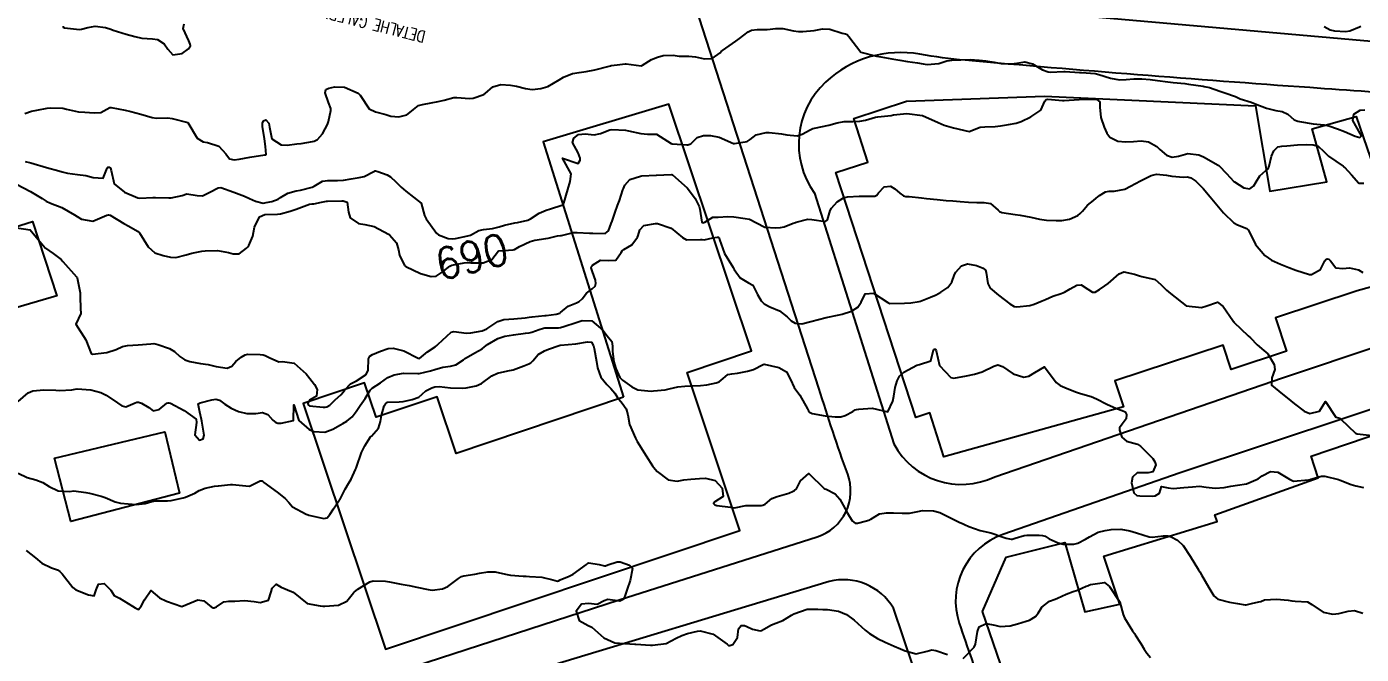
# Model space of a CAD drawing. Header units: metres. Extents: x 292545 to 299085, y 7450245 to 7463078.
# Drawn here: x 294320.8 to 294491.5, y 7462621.4 to 7462701.8 of the extents above; entities that cross this region are included whole.
import ezdxf
from ezdxf.enums import TextEntityAlignment as Align

# ---------------------------------------------------------------- set-up
doc = ezdxf.new("R2010")
doc.units = ezdxf.units.M
for name, color, linetype in [('Cotas', 45, 'Continuous'), ('Curvas de Nivel 1m', 11, 'Continuous'), ('Curvas de Nivel 5m', 15, 'Continuous'), ('Edificações', 30, 'Continuous'), ('TEXTO', 45, 'Continuous'), ('Vias Primárias', 230, 'Continuous')]:
    doc.layers.add(name, color=color, linetype=linetype)
doc.styles.add('ROMANS', font='romans', dxfattribs={"height": 0.2})
doc.styles.add('Style-STANDARD', font='STANDARD.shx')

msp = doc.modelspace()

# ---------------------------------------------------------------- linework, layer by layer
at = {"layer": 'Curvas de Nivel 1m', "flags": 128}
for points, elevation in [([(294320.52, 7462690.65), (294321.39, 7462690.97), (294322.05, 7462691.1), (294323.4, 7462691.33), (294323.76, 7462691.37), (294325.4, 7462691.34), (294325.88, 7462691.23), (294327.39, 7462690.86), (294328.23, 7462690.85), (294329.39, 7462690.76), (294330.26, 7462690.79), (294331.4, 7462691.41), (294331.6, 7462691.45), (294333.39, 7462691.09), (294334.08, 7462690.93), (294335.39, 7462690.57), (294336.82, 7462690.15), (294337.38, 7462690.08), (294338.84, 7462690.11), (294339.38, 7462690.04), (294341.37, 7462689.53), (294342.58, 7462687.52), (294343.35, 7462687.03), (294343.89, 7462686.96), (294345.34, 7462686.48), (294346.25, 7462685.48), (294346.72, 7462684.87), (294347.32, 7462684.72), (294347.94, 7462684.83), (294349.32, 7462685.08), (294351.26, 7462685.35), (294351.32, 7462685.35), (294351.38, 7462685.36), (294351.42, 7462685.41), (294351.34, 7462686.43), (294351.18, 7462687.41), (294350.94, 7462688.99), (294350.95, 7462689.42), (294351.05, 7462689.74), (294351.38, 7462689.83), (294351.75, 7462689.41), (294351.85, 7462688.93), (294352.13, 7462687.4), (294353.34, 7462686.64), (294354.11, 7462686.61), (294355.34, 7462686.76), (294355.89, 7462686.81), (294357.35, 7462687.07), (294357.56, 7462687.13), (294357.96, 7462687.33), (294358.63, 7462688.05), (294359.3, 7462689.32), (294359.32, 7462689.37), (294359.38, 7462689.65), (294359.68, 7462691.03), (294359.69, 7462691.32), (294359.4, 7462692.09), (294358.94, 7462693.32), (294359.03, 7462693.72), (294359.43, 7462693.89), (294360.18, 7462694.06), (294361.43, 7462694.03), (294363.18, 7462693.27), (294363.42, 7462693.01), (294364.61, 7462691.26), (294365.39, 7462690.89), (294366.7, 7462690.55), (294367.38, 7462690.33), (294368.38, 7462690.22), (294369.39, 7462690.5), (294369.81, 7462690.77), (294370.28, 7462691.19), (294370.92, 7462691.67), (294371.4, 7462691.83), (294372.53, 7462692.04), (294373.41, 7462692.19), (294374.2, 7462692.35), (294375.42, 7462692.7), (294375.81, 7462692.73), (294377.42, 7462692.59), (294377.9, 7462692.62), (294379.24, 7462693.08), (294379.42, 7462693.21), (294380.43, 7462694.07), (294381.44, 7462694.36), (294382.67, 7462694.27), (294383.43, 7462694.14), (294384.6, 7462693.85), (294385.43, 7462693.74), (294386.56, 7462693.87), (294387.43, 7462694.13), (294388.88, 7462694.97), (294389.45, 7462695.33), (294390.61, 7462695.79), (294391.45, 7462695.93), (294392.36, 7462696.02), (294393.46, 7462696.23), (294395.31, 7462696.74), (294395.46, 7462696.78), (294395.56, 7462696.79), (294396.32, 7462696.88), (294397.33, 7462697), (294397.46, 7462697), (294398.75, 7462696.85), (294399.41, 7462696.78), (294399.46, 7462696.79), (294399.5, 7462696.8), (294399.57, 7462696.84), (294400.73, 7462697.57), (294401.48, 7462697.86), (294402.2, 7462698.09), (294403.48, 7462698.14), (294404.25, 7462698.02), (294405.48, 7462697.98), (294406.33, 7462697.92), (294407.48, 7462697.68), (294408.49, 7462697.72), (294409.49, 7462698.44), (294409.63, 7462698.59), (294409.79, 7462698.73), (294411.51, 7462699.94), (294411.96, 7462700.25), (294412.52, 7462700.69), (294413.08, 7462701.12), (294413.52, 7462701.31), (294414.25, 7462701.4), (294415.52, 7462701.4), (294416.61, 7462701.55), (294417.52, 7462701.56), (294418.88, 7462701.26), (294419.52, 7462701.17), (294420.09, 7462701.17), (294421.52, 7462701.3), (294422.61, 7462701.48), (294423.52, 7462701.44), (294425.11, 7462700.95), (294425.52, 7462700.86), (294425.76, 7462700.78), (294425.97, 7462700.53), (294427.48, 7462698.51), (294429.48, 7462698.02), (294430.05, 7462697.92), (294431.47, 7462697.65), (294432.49, 7462697.47), (294433.47, 7462697.32), (294434.75, 7462697.15), (294435.47, 7462697.03), (294435.97, 7462696.92), (294437.47, 7462697.08), (294438.49, 7462697.4), (294439.47, 7462697.55), (294440.3, 7462697.54), (294441.48, 7462697.59), (294442.64, 7462697.49), (294443.47, 7462697.41), (294444.56, 7462697.22), (294445.47, 7462697.07), (294446.76, 7462697), (294447.47, 7462697.1), (294448.49, 7462697.28), (294449.47, 7462697.01), (294450.73, 7462696.24), (294451.46, 7462696), (294451.72, 7462695.97), (294453.46, 7462696.04), (294453.63, 7462696.04), (294455.46, 7462695.91), (294455.74, 7462695.89), (294457.46, 7462695.77), (294457.96, 7462695.65), (294459.45, 7462695.18), (294460.58, 7462694.98), (294461.45, 7462695.01), (294462.44, 7462695.1), (294463.45, 7462695.1), (294464.5, 7462695.02), (294465.45, 7462694.9), (294466.79, 7462694.7), (294467.44, 7462694.64), (294468.97, 7462694.49), (294469.44, 7462694.42), (294471.29, 7462694.14), (294471.43, 7462694.12), (294472.11, 7462693.98), (294473.43, 7462693.54), (294474.07, 7462693.32), (294475.42, 7462692.84), (294476.04, 7462692.56), (294477.42, 7462692.13), (294477.96, 7462691.91), (294479.41, 7462691.33), (294480.58, 7462691.06), (294481.4, 7462690.91), (294482.12, 7462690.59), (294482.95, 7462689.86), (294483.39, 7462689.67), (294483.61, 7462689.62), (294485.39, 7462689.35), (294486.79, 7462689.22), (294487.38, 7462689.1), (294488.47, 7462688.69), (294489.37, 7462688.37), (294490.76, 7462687.77), (294491.36, 7462687.61), (294491.5, 7462687.76), (294491.5, 7462687.9), (294491.37, 7462688.09), (294490.45, 7462689.77), (294490.57, 7462690.59), (294491.4, 7462691.07), (294492, 7462691.15)], 688), ([(294325.42, 7462701.83), (294325.45, 7462701.72), (294325.52, 7462701.65), (294325.61, 7462701.63), (294327.52, 7462701.43), (294327.77, 7462701.44), (294328.59, 7462701.68), (294329.52, 7462701.82), (294330.87, 7462701.66), (294331.52, 7462701.45), (294331.83, 7462701.34), (294333.51, 7462700.83), (294334.59, 7462700.53), (294335.5, 7462700.29), (294336.88, 7462700.21), (294337.5, 7462700.14), (294338.35, 7462699.57), (294338.84, 7462698.91), (294339.48, 7462698.16), (294340.65, 7462698.36), (294341.49, 7462698.93), (294341.71, 7462699.31), (294341.69, 7462699.53), (294341.5, 7462699.95), (294340.77, 7462701.54), (294340.9, 7462702.16)], 687), ([(294486.78, 7462701.81), (294487.53, 7462701.38), (294488.08, 7462701.24), (294489.52, 7462701.14), (294490.07, 7462701.23), (294491.29, 7462701.76), (294491.48, 7462701.82)], 687), ([(294320.57, 7462684.52), (294321.31, 7462684.36), (294323.3, 7462683.75), (294324.88, 7462683.31), (294325.3, 7462683.18), (294326, 7462683.01), (294327.29, 7462682.87), (294328.34, 7462682.73), (294329.29, 7462682.48), (294330.57, 7462682.38), (294331.08, 7462683.65), (294331.17, 7462683.79), (294331.31, 7462683.81), (294331.5, 7462683.65), (294331.56, 7462683.38), (294331.98, 7462681.64), (294333.27, 7462680.58), (294335, 7462679.86), (294335.26, 7462679.83), (294336.93, 7462679.91), (294337.26, 7462679.9), (294338.96, 7462679.86), (294339.26, 7462679.87), (294340.65, 7462680.16), (294341.27, 7462680.36), (294342.6, 7462680.18), (294343.26, 7462680.14), (294344.2, 7462680.57), (294345.28, 7462681.15), (294345.6, 7462681.17), (294347.27, 7462680.6), (294348.64, 7462680.07), (294349.26, 7462679.79), (294350.06, 7462679.43), (294351.03, 7462679.2), (294351.25, 7462679.23), (294351.4, 7462679.26), (294352.13, 7462679.4), (294352.95, 7462679.7), (294353.26, 7462679.91), (294354.19, 7462680.46), (294355.27, 7462680.75), (294355.79, 7462680.85), (294357.28, 7462681.23), (294357.36, 7462681.26), (294357.55, 7462681.34), (294358.63, 7462681.99), (294359.29, 7462682.08), (294360.52, 7462682.08), (294361.29, 7462682.13), (294362.3, 7462682.29), (294363.29, 7462682.45), (294363.95, 7462682.61), (294365.19, 7462683.25), (294365.25, 7462683.3), (294365.3, 7462683.33), (294365.39, 7462683.33), (294365.68, 7462683.24), (294366.88, 7462682.81), (294367.3, 7462682.57), (294367.99, 7462681.92), (294368.7, 7462681.21), (294369.28, 7462680.74), (294371.25, 7462679.18), (294371.67, 7462677.6), (294371.87, 7462677.17), (294373.21, 7462675.33), (294373.44, 7462675.15), (294374.71, 7462674.64), (294375.2, 7462674.61), (294375.64, 7462674.68), (294377.2, 7462675), (294377.56, 7462675.1), (294378.62, 7462675.68), (294379.21, 7462675.83), (294380.35, 7462675.94), (294381.22, 7462676.14), (294381.9, 7462676.38), (294383.23, 7462676.66), (294383.55, 7462676.71), (294384.89, 7462677.02), (294385.23, 7462677.16), (294386.35, 7462677.89), (294387.25, 7462678.28), (294387.77, 7462678.47), (294389.25, 7462678.91), (294389.36, 7462678.97), (294389.48, 7462679.19), (294389.99, 7462680.95), (294390.29, 7462681.95), (294390.44, 7462682.95), (294389.32, 7462684.96), (294391.32, 7462684.27), (294391.57, 7462684.69), (294391.59, 7462684.94), (294391.33, 7462685.63), (294390.61, 7462686.95), (294390.78, 7462687.52), (294391.36, 7462687.99), (294392.23, 7462688.06), (294393.36, 7462687.93), (294394.17, 7462688.1), (294395.37, 7462688.58), (294395.65, 7462688.61), (294397.37, 7462688.53), (294397.77, 7462688.46), (294399.36, 7462688.09), (294400.18, 7462688.02), (294401.36, 7462688.01), (294403.22, 7462686.8), (294403.34, 7462686.76), (294405.24, 7462686.67), (294405.34, 7462686.67), (294405.75, 7462686.77), (294406.54, 7462687.58), (294407.36, 7462687.85), (294408.24, 7462687.86), (294409.36, 7462687.62), (294411.2, 7462686.84), (294411.34, 7462686.82), (294412.94, 7462687.09), (294413.35, 7462687.34), (294414.12, 7462687.92), (294415.37, 7462688.24), (294415.77, 7462688.25), (294417.36, 7462688.07), (294418.04, 7462687.95), (294419.36, 7462687.82), (294419.97, 7462688), (294421.01, 7462688.59), (294421.26, 7462688.71), (294421.37, 7462688.74), (294421.57, 7462688.78), (294423.38, 7462689.16), (294424.47, 7462689.47), (294425.38, 7462689.63), (294426.5, 7462689.64), (294427.38, 7462689.66), (294428.09, 7462689.8), (294429.39, 7462690.18), (294429.65, 7462690.23), (294431.39, 7462690.42), (294431.66, 7462690.47), (294433.4, 7462690.68), (294435.39, 7462690.42), (294437.38, 7462689.51), (294438.17, 7462689.18), (294439.37, 7462688.83), (294441.36, 7462688.35), (294442.78, 7462688.92), (294443.37, 7462688.94), (294444.68, 7462689), (294445.37, 7462689.1), (294446.41, 7462689.26), (294447.38, 7462689.44), (294448.02, 7462689.64), (294449.24, 7462690.25), (294449.39, 7462690.32), (294450.54, 7462691.1), (294451.04, 7462692.23), (294451.2, 7462692.45), (294451.42, 7462692.49), (294453.3, 7462692.33), (294453.41, 7462692.32), (294453.53, 7462692.32), (294455.42, 7462692.44), (294457.09, 7462692.49), (294457.42, 7462692.48), (294457.69, 7462692.44), (294458.06, 7462692.15), (294458.09, 7462691.47), (294458.2, 7462690.15), (294458.62, 7462688.9), (294458.97, 7462688.14), (294459.36, 7462687.64), (294460.37, 7462687.14), (294461.35, 7462687.02), (294462.37, 7462687.09), (294463.35, 7462687.16), (294464.31, 7462687.03), (294465.35, 7462686.44), (294465.76, 7462686.06), (294466.62, 7462685.33), (294467.33, 7462685.06), (294468.15, 7462685.21), (294469.34, 7462685.54), (294470.72, 7462685.38), (294471.33, 7462685.13), (294473.23, 7462684.06), (294473.31, 7462684.01), (294473.36, 7462683.97), (294474.3, 7462682.96), (294475.24, 7462681.95), (294475.29, 7462681.91), (294476.51, 7462681.16), (294477.28, 7462681), (294477.79, 7462681.41), (294478.06, 7462681.91), (294478.53, 7462682.68), (294479.31, 7462683.35), (294479.61, 7462683.59), (294479.73, 7462683.9), (294480.02, 7462685.2), (294480.33, 7462685.89), (294480.86, 7462686.38), (294481.35, 7462686.48), (294482, 7462686.52), (294483.35, 7462686.66), (294484.51, 7462686.68), (294485.35, 7462686.65), (294485.99, 7462686.46), (294486.73, 7462685.81), (294487.33, 7462685.21), (294489.2, 7462683.9), (294489.31, 7462683.83), (294489.37, 7462683.78), (294490.27, 7462682.8), (294491.22, 7462681.76), (294491.29, 7462681.73), (294491.84, 7462681.75)], 689), ([(294319.22, 7462676.05), (294321.21, 7462675.77), (294322.86, 7462673.75), (294323.18, 7462673.43), (294324.15, 7462672.72), (294325.17, 7462671.97), (294325.41, 7462671.72), (294327.14, 7462669.76), (294327.18, 7462669.7), (294327.21, 7462669.63), (294327.61, 7462667.7), (294327.6, 7462667.2), (294327.64, 7462665.69), (294327.71, 7462665.07), (294327.07, 7462663.7), (294328.35, 7462661.69), (294329.03, 7462659.95), (294329.19, 7462659.84), (294331.03, 7462660.06), (294332.22, 7462660.45), (294333.03, 7462660.82), (294333.68, 7462660.98), (294335.04, 7462661.06), (294336.65, 7462661.19), (294337.04, 7462661.2), (294337.53, 7462661.08), (294339.03, 7462660.57), (294339.69, 7462660.21), (294340.37, 7462659.55), (294341.02, 7462659.11), (294341.65, 7462658.9), (294343.01, 7462658.66), (294343.99, 7462658.52), (294345, 7462658.28), (294346.41, 7462658.06), (294347.01, 7462658.31), (294347.54, 7462658.93), (294348.2, 7462659.45), (294348.71, 7462659.76), (294349.03, 7462659.84), (294350.66, 7462659.79), (294351.03, 7462659.75), (294351.3, 7462659.69), (294351.81, 7462659.41), (294353.01, 7462658.85), (294353.5, 7462658.9), (294355.01, 7462658.69), (294356.53, 7462657.35), (294356.99, 7462656.75), (294357.6, 7462655.97), (294357.92, 7462655.34), (294357.83, 7462654.47), (294356.95, 7462653.95), (294356.75, 7462653.55), (294356.79, 7462653.35), (294356.94, 7462653.22), (294358.69, 7462653.07), (294358.94, 7462653.06), (294359.16, 7462653.1), (294359.57, 7462653.31), (294360.25, 7462654.02), (294360.96, 7462654.63), (294361.27, 7462655), (294361.47, 7462655.3), (294362.2, 7462656.07), (294362.98, 7462656.45), (294364.21, 7462657.26), (294364.45, 7462657.8), (294364.5, 7462659.26), (294364.67, 7462659.61), (294365.02, 7462659.8), (294366.02, 7462660.25), (294367.03, 7462660.58), (294367.64, 7462660.61), (294369.03, 7462660.26), (294370.86, 7462659.34), (294371.01, 7462659.31), (294372.06, 7462660.14), (294373.04, 7462660.77), (294373.24, 7462660.96), (294373.41, 7462661.15), (294375.06, 7462662.68), (294375.42, 7462662.77), (294377.06, 7462662.56), (294377.58, 7462662.58), (294379.06, 7462662.84), (294379.63, 7462663.08), (294381.07, 7462664.03), (294381.84, 7462664.29), (294383.08, 7462664.39), (294384.55, 7462664.49), (294385.08, 7462664.58), (294385.44, 7462664.65), (294387.08, 7462664.81), (294387.25, 7462664.82), (294388.52, 7462664.98), (294388.98, 7462665.08), (294389.09, 7462665.19), (294390.04, 7462666.01), (294391.11, 7462666.44), (294391.44, 7462666.6), (294391.82, 7462666.93), (294392.39, 7462667.66), (294393.13, 7462668.21), (294393.49, 7462668.56), (294393.58, 7462668.92), (294393.54, 7462669.32), (294393.15, 7462670.39), (294392.99, 7462670.92), (294393.02, 7462671.06), (294393.16, 7462671.23), (294394.18, 7462671.89), (294395.17, 7462671.85), (294396.16, 7462671.88), (294396.81, 7462672.87), (294396.96, 7462673.09), (294397.19, 7462673.23), (294398.21, 7462673.84), (294398.92, 7462674.85), (294398.99, 7462675.06), (294399.22, 7462675.78), (294399.75, 7462676.31), (294401.23, 7462676.58), (294401.47, 7462676.57), (294403.22, 7462675.98), (294404.66, 7462674.79), (294405.2, 7462674.49), (294406.98, 7462674.53), (294407.2, 7462674.52), (294407.46, 7462674.48), (294408.54, 7462674.74), (294409.13, 7462674.81), (294409.2, 7462674.82), (294409.29, 7462674.81), (294409.35, 7462674.73), (294409.41, 7462674.52), (294410.06, 7462672.72), (294411.16, 7462670.93), (294411.29, 7462670.71), (294412.07, 7462669.62), (294413.14, 7462668.99), (294413.68, 7462668.67), (294414.29, 7462667.5), (294414.73, 7462666.66), (294415.11, 7462666.28), (294415.86, 7462665.9), (294417.09, 7462665.42), (294418.08, 7462664.63), (294418.59, 7462664.13), (294419.08, 7462663.84), (294419.95, 7462663.73), (294421.08, 7462664.02), (294423.08, 7462664.56), (294424.74, 7462664.89), (294425.09, 7462664.96), (294426.28, 7462665.35), (294427.1, 7462665.85), (294427.53, 7462666.51), (294428.06, 7462667.57), (294429.12, 7462667.68), (294430.94, 7462666.47), (294431.1, 7462666.37), (294431.22, 7462666.35), (294433.1, 7462666.37), (294433.9, 7462666.44), (294434.94, 7462666.59), (294435.11, 7462666.63), (294436.39, 7462667.13), (294437.12, 7462667.45), (294437.73, 7462667.78), (294438.61, 7462668.38), (294439.14, 7462669.07), (294439.48, 7462670.04), (294439.64, 7462670.37), (294440.38, 7462671.15), (294441.16, 7462671.43), (294442.29, 7462671.21), (294443.16, 7462670.86), (294443.43, 7462670.6), (294443.54, 7462670.32), (294443.73, 7462668.91), (294444.04, 7462668.32), (294445.12, 7462667.39), (294446.54, 7462666.29), (294447.1, 7462665.96), (294447.47, 7462665.91), (294449.1, 7462666.09), (294449.68, 7462666.25), (294450.68, 7462666.67), (294451.11, 7462666.85), (294452.06, 7462667.28), (294453.12, 7462667.63), (294453.56, 7462667.77), (294454.28, 7462668.2), (294455.14, 7462668.69), (294455.68, 7462668.73), (294456.56, 7462668.17), (294457.13, 7462667.81), (294457.48, 7462667.81), (294458.03, 7462668.15), (294458.7, 7462668.58), (294459.14, 7462668.89), (294460.54, 7462670.12), (294461.16, 7462670.38), (294462.53, 7462670.1), (294463.15, 7462669.86), (294463.46, 7462669.78), (294465.15, 7462669.43), (294465.87, 7462668.79), (294466.6, 7462668.05), (294467.13, 7462667.61), (294469.1, 7462666.02), (294471.1, 7462665.83), (294471.62, 7462665.99), (294473.11, 7462666.53), (294473.84, 7462665.96), (294475.08, 7462664.15), (294475.17, 7462664.03), (294475.24, 7462663.95), (294477.06, 7462662.22), (294477.35, 7462661.93), (294478.19, 7462661.06), (294479.04, 7462660.34), (294479.56, 7462659.89), (294480.39, 7462658.51), (294480.47, 7462657.89), (294480.06, 7462656.82), (294480.02, 7462655.89), (294480.98, 7462655.11), (294482.52, 7462653.86), (294482.96, 7462653.48), (294484.21, 7462652.57), (294484.94, 7462652.27), (294486.19, 7462652.57), (294486.96, 7462653.81), (294488.29, 7462651.79), (294488.79, 7462651.64), (294488.93, 7462651.55), (294490.8, 7462649.76), (294490.91, 7462649.7), (294491, 7462649.67), (294492.91, 7462649.44)], 691), ([(294319.66, 7462653.79), (294320.96, 7462654.92), (294321.55, 7462655.18), (294322.97, 7462655.28), (294324.49, 7462655.25), (294324.97, 7462655.21), (294326.53, 7462655.27), (294326.97, 7462655.38), (294327.24, 7462655.43), (294328.97, 7462655.29), (294330.24, 7462654.94), (294330.96, 7462654.61), (294332.38, 7462653.64), (294332.95, 7462653.22), (294333.45, 7462653.12), (294334.65, 7462653.61), (294334.88, 7462653.69), (294334.95, 7462653.7), (294335.06, 7462653.72), (294335.48, 7462653.6), (294336.38, 7462653.02), (294336.94, 7462652.59), (294337.74, 7462652.77), (294338.71, 7462653.56), (294338.89, 7462653.62), (294338.95, 7462653.62), (294339.16, 7462653.56), (294340.94, 7462652.64), (294342.45, 7462651.52), (294342.5, 7462651.1), (294342.27, 7462649.52), (294342.89, 7462648.85), (294343.37, 7462649.03), (294343.47, 7462649.5), (294343.17, 7462651.26), (294343.12, 7462651.51), (294342.94, 7462652.41), (294342.73, 7462653.51), (294342.95, 7462653.63), (294344.44, 7462654.02), (294344.96, 7462654.08), (294345.43, 7462653.95), (294346.14, 7462653.47), (294346.94, 7462652.93), (294347.89, 7462652.5), (294348.93, 7462652.24), (294350.09, 7462652.27), (294350.93, 7462652.4), (294351.64, 7462652.12), (294352.25, 7462651.4), (294352.64, 7462651.12), (294352.92, 7462651.03), (294353.31, 7462651), (294354.92, 7462651.37), (294354.94, 7462653.37), (294355.58, 7462651.36), (294356.91, 7462650.21), (294357.51, 7462649.95), (294358.91, 7462649.88), (294359.96, 7462650.26), (294360.92, 7462650.8), (294361.22, 7462650.99), (294361.72, 7462651.29), (294362.4, 7462651.82), (294362.94, 7462652.51), (294363.45, 7462653.27), (294364.06, 7462654.16), (294364.72, 7462655.25), (294364.98, 7462655.5), (294366.03, 7462656.19), (294366.99, 7462656.85), (294367.77, 7462657.22), (294369, 7462657.42), (294370.82, 7462657.36), (294370.99, 7462657.37), (294372.44, 7462657.73), (294373, 7462657.89), (294374.03, 7462658.17), (294375, 7462658.33), (294375.66, 7462658.47), (294376.64, 7462659.11), (294376.85, 7462659.28), (294377.02, 7462659.39), (294378.12, 7462660.01), (294379.03, 7462660.54), (294379.34, 7462660.78), (294379.71, 7462661.08), (294381.05, 7462661.84), (294381.96, 7462662.14), (294383.06, 7462662.33), (294384.58, 7462662.54), (294385.06, 7462662.59), (294385.42, 7462662.65), (294386.34, 7462663), (294386.88, 7462663.18), (294387.07, 7462663.21), (294388.8, 7462663.23), (294389.07, 7462663.27), (294389.5, 7462663.4), (294391.07, 7462663.89), (294391.86, 7462664.15), (294393.08, 7462664.14), (294394.5, 7462662.91), (294395.06, 7462662.19), (294395.62, 7462661.46), (294395.71, 7462660.89), (294395.71, 7462660.21), (294395.9, 7462658.89), (294396.13, 7462658.01), (294396.66, 7462656.87), (294396.81, 7462656.69), (294396.99, 7462656.54), (294398.18, 7462655.65), (294398.97, 7462655.27), (294400.67, 7462655.13), (294400.97, 7462655.15), (294402.48, 7462655.3), (294402.97, 7462655.4), (294404.1, 7462655.67), (294404.98, 7462655.75), (294405.94, 7462655.8), (294406.98, 7462655.83), (294407.79, 7462655.93), (294408.98, 7462656.19), (294409.39, 7462656.32), (294409.88, 7462656.72), (294410.48, 7462657.23), (294411, 7462657.35), (294411.73, 7462657.42), (294413, 7462657.66), (294413.78, 7462657.9), (294415.01, 7462658.54), (294415.11, 7462658.56), (294417.01, 7462658.16), (294417.97, 7462657.59), (294418.48, 7462656.62), (294418.98, 7462655.57), (294419.7, 7462654.6), (294420.67, 7462652.87), (294420.82, 7462652.59), (294420.94, 7462652.43), (294421.26, 7462652.27), (294422.94, 7462651.95), (294424.22, 7462651.83), (294424.94, 7462651.83), (294425.49, 7462651.98), (294426.49, 7462652.52), (294426.76, 7462652.71), (294426.95, 7462652.77), (294427.25, 7462652.82), (294428.95, 7462652.96), (294430.94, 7462652.47), (294431.58, 7462653.84), (294431.73, 7462654.46), (294431.87, 7462655.57), (294432.13, 7462656.46), (294432.44, 7462657.02), (294433, 7462657.56), (294434.66, 7462658.43), (294435.01, 7462658.52), (294436.45, 7462658.98), (294436.8, 7462660.4), (294436.93, 7462660.51), (294437.03, 7462660.49), (294437.11, 7462660.4), (294437.15, 7462660.28), (294437.57, 7462658.39), (294439, 7462656.87), (294439.4, 7462656.78), (294441, 7462657.09), (294442.05, 7462657.29), (294443.01, 7462657.58), (294444.51, 7462658.31), (294445.01, 7462658.49), (294445.62, 7462658.29), (294447, 7462657.32), (294448.36, 7462656.9), (294448.99, 7462657.03), (294449.76, 7462657.49), (294451.01, 7462658.23), (294452.5, 7462656.21), (294452.98, 7462655.84), (294453.6, 7462655.58), (294454.97, 7462655.01), (294455.59, 7462654.8), (294456.97, 7462654.44), (294457.65, 7462654.15), (294458.96, 7462653.46), (294460.2, 7462652.88), (294460.95, 7462652.64), (294461.3, 7462652.47), (294461.47, 7462652.11), (294461.46, 7462651.58), (294460.92, 7462650.89), (294460.6, 7462650.44), (294460.57, 7462650.12), (294460.9, 7462649.21), (294461.49, 7462648.71), (294462.9, 7462648.32), (294463.28, 7462648.09), (294464.87, 7462646.51), (294465.13, 7462646.07), (294465.23, 7462645.7), (294464.85, 7462644.81), (294464.27, 7462644.66), (294462.85, 7462644.65), (294462.25, 7462644.1), (294462.13, 7462643.4), (294462.41, 7462642.1), (294462.82, 7462641.76), (294463.2, 7462641.7), (294464.82, 7462641.68), (294465.17, 7462641.72), (294465.72, 7462642.06), (294465.96, 7462642.93), (294466.83, 7462642.76), (294467.45, 7462642.67), (294468.83, 7462642.78), (294469.95, 7462642.89), (294470.83, 7462642.94), (294471.68, 7462642.83), (294472.83, 7462642.7), (294474, 7462642.79), (294474.83, 7462642.97), (294475.69, 7462643.08), (294476.84, 7462643.26), (294478.33, 7462643.91), (294478.85, 7462644.27), (294479.9, 7462644.84), (294480.85, 7462644.75), (294482.33, 7462643.87), (294482.84, 7462643.59), (294484.76, 7462643.75), (294484.84, 7462643.76), (294484.9, 7462643.77), (294485.08, 7462643.83), (294486.42, 7462644.24), (294486.85, 7462644.24), (294488.59, 7462643.79), (294488.84, 7462643.71), (294490.25, 7462643.18), (294490.84, 7462643.01), (294491.8, 7462642.78)], 692), ([(294319.69, 7462644.63), (294320.84, 7462644.07), (294321.95, 7462643.76), (294322.83, 7462643.43), (294323.65, 7462642.91), (294324.81, 7462642.34), (294326.23, 7462642.29), (294326.81, 7462642.34), (294328.35, 7462642.15), (294328.81, 7462642.05), (294330.31, 7462641.66), (294330.8, 7462641.49), (294332.09, 7462640.93), (294332.79, 7462640.76), (294333.74, 7462640.68), (294334.79, 7462640.62), (294335.93, 7462640.73), (294336.8, 7462640.98), (294337.3, 7462641.08), (294338.8, 7462641.06), (294339.26, 7462641.1), (294340.8, 7462641.45), (294341.11, 7462641.54), (294342.27, 7462642.06), (294342.82, 7462642.38), (294343.6, 7462642.72), (294344.82, 7462642.94), (294345.3, 7462643.01), (294346.83, 7462643.17), (294347.12, 7462643.17), (294348.83, 7462642.98), (294349.29, 7462642.97), (294350.22, 7462643.43), (294350.63, 7462643.63), (294350.84, 7462643.64), (294350.97, 7462643.55), (294351.13, 7462643.42), (294352.81, 7462642.18), (294353.82, 7462641.38), (294354.29, 7462640.87), (294354.79, 7462640.32), (294356.53, 7462639.35), (294356.78, 7462639.28), (294356.87, 7462639.26), (294358.78, 7462638.81), (294359.21, 7462638.89), (294359.56, 7462639.31), (294360.04, 7462640.05), (294360.8, 7462641.19), (294360.85, 7462641.25), (294360.88, 7462641.3), (294361.52, 7462642.59), (294361.93, 7462643.29), (294362.27, 7462643.86), (294362.85, 7462645.09), (294362.93, 7462645.28), (294362.97, 7462645.4), (294363.61, 7462647.27), (294364.03, 7462648.12), (294364.77, 7462649.25), (294364.9, 7462649.37), (294365.8, 7462650.36), (294366.04, 7462651.24), (294366.16, 7462652.01), (294366.52, 7462653.23), (294366.67, 7462653.51), (294366.95, 7462653.7), (294368.41, 7462653.75), (294368.95, 7462653.79), (294370.11, 7462654.03), (294370.96, 7462654.36), (294371.39, 7462654.75), (294371.84, 7462655.17), (294372.59, 7462655.55), (294372.98, 7462655.67), (294373.54, 7462655.71), (294374.98, 7462655.55), (294376.58, 7462655.51), (294376.98, 7462655.53), (294378.29, 7462655.78), (294378.98, 7462656.11), (294380.3, 7462657.07), (294381, 7462657.44), (294382.33, 7462657.72), (294383, 7462657.86), (294384.36, 7462658.37), (294385.01, 7462658.62), (294385.27, 7462658.74), (294385.54, 7462659), (294386.21, 7462659.81), (294387.03, 7462660.3), (294387.53, 7462660.49), (294388.89, 7462660.97), (294389.02, 7462660.99), (294389.04, 7462661), (294389.08, 7462661.01), (294391.05, 7462661.18), (294392.52, 7462661.45), (294393.05, 7462661.38), (294393.31, 7462660.92), (294393.39, 7462660.56), (294393.66, 7462658.91), (294393.79, 7462658.12), (294394.24, 7462656.91), (294394.98, 7462655.97), (294395.53, 7462655.44), (294396.02, 7462654.88), (294396.37, 7462654.3), (294396.95, 7462653.58), (294397.46, 7462652.86), (294397.69, 7462652.1), (294397.9, 7462650.86), (294398.65, 7462649.1), (294398.78, 7462648.85), (294398.89, 7462648.66), (294400.05, 7462646.84), (294400.86, 7462645.57), (294401.16, 7462645.13), (294401.42, 7462644.82), (294402.84, 7462643.75), (294404.01, 7462643.61), (294404.84, 7462643.77), (294405.75, 7462643.86), (294406.84, 7462643.93), (294407.62, 7462643.97), (294408.84, 7462643.67), (294409.77, 7462642.72), (294409.9, 7462641.63), (294408.81, 7462640.97), (294408.65, 7462640.73), (294408.8, 7462640.55), (294409.05, 7462640.48), (294410.8, 7462640.25), (294411.32, 7462640.18), (294412.8, 7462640.47), (294413, 7462640.49), (294414.8, 7462640.47), (294414.95, 7462640.51), (294415.25, 7462640.66), (294416.1, 7462641.36), (294416.81, 7462641.62), (294418.27, 7462642.07), (294418.82, 7462642.33), (294419.01, 7462642.42), (294419.25, 7462642.61), (294419.79, 7462643.64), (294420.84, 7462644.59), (294422.82, 7462642.67), (294422.89, 7462642.63), (294423.08, 7462642.57), (294424.23, 7462641.96), (294424.81, 7462641.29), (294425.24, 7462640.54), (294425.81, 7462639.51), (294426.39, 7462638.52), (294426.77, 7462638.23), (294427.08, 7462638.21), (294428.24, 7462638.51), (294428.63, 7462638.64), (294428.78, 7462638.74), (294429.87, 7462639.4), (294430.79, 7462639.55), (294431.69, 7462639.56), (294432.79, 7462639.49), (294433.73, 7462639.5), (294434.79, 7462639.73), (294435.37, 7462639.84), (294436.79, 7462639.81), (294437.61, 7462639.57), (294438.78, 7462638.98), (294440.08, 7462638.36), (294440.57, 7462638.15), (294440.77, 7462638.05), (294441.32, 7462637.79), (294442.76, 7462637.3), (294444.11, 7462636.96), (294444.76, 7462636.77), (294445.08, 7462636.63), (294446.11, 7462636.29), (294446.75, 7462636.17), (294446.86, 7462636.17), (294447.23, 7462636.28), (294448.38, 7462636.64), (294448.76, 7462636.69), (294450.31, 7462636.7), (294450.76, 7462636.65), (294451.06, 7462636.54), (294451.58, 7462636.23), (294452.75, 7462635.68), (294453.4, 7462635.54), (294454.74, 7462635.54), (294455.26, 7462635.67), (294456.26, 7462636.17), (294456.76, 7462636.47), (294457.86, 7462637.05), (294458.76, 7462637.29), (294459.51, 7462637.39), (294460.77, 7462637.43), (294461.9, 7462637.24), (294462.76, 7462636.97), (294464.38, 7462636.45), (294464.76, 7462636.41), (294466.2, 7462636.61), (294466.76, 7462636.61), (294467.2, 7462636.48), (294468.02, 7462636.03), (294468.74, 7462635.34), (294469.62, 7462634.01), (294470.71, 7462632.25), (294470.86, 7462632), (294471.1, 7462631.59), (294472.03, 7462629.99), (294472.66, 7462628.91), (294473.17, 7462628.48), (294474.65, 7462628.1), (294475.67, 7462627.94), (294476.65, 7462627.77), (294476.8, 7462627.78), (294477.47, 7462627.92), (294478.43, 7462628.14), (294478.66, 7462628.21), (294479.15, 7462628.39), (294480.66, 7462628.51), (294482.19, 7462628.34), (294482.66, 7462628.27), (294483.05, 7462628.25), (294484.66, 7462628.15), (294485.22, 7462627.82), (294486.64, 7462626.81), (294487.89, 7462626.55), (294488.64, 7462626.64), (294489.83, 7462626.95), (294490.65, 7462627.02), (294491.71, 7462626.68)], 693), ([(294320.72, 7462634.72), (294321.88, 7462633.76), (294322.71, 7462633.11), (294323.95, 7462632.49), (294324.7, 7462632.23), (294325.02, 7462632.05), (294325.3, 7462631.72), (294326.67, 7462630), (294327.06, 7462629.7), (294328.66, 7462629.04), (294329.41, 7462628.92), (294329.66, 7462629.67), (294329.94, 7462630.4), (294330.68, 7462630.48), (294331.55, 7462629.65), (294331.98, 7462628.96), (294332.65, 7462628.61), (294334.32, 7462627.61), (294334.64, 7462627.37), (294335.07, 7462627.17), (294335.43, 7462627.6), (294335.85, 7462628.4), (294336.66, 7462629.59), (294337.75, 7462628.67), (294338.65, 7462628.23), (294340.64, 7462627.54), (294342.65, 7462628.4), (294343.43, 7462628.29), (294344.36, 7462627.49), (294344.64, 7462627.36), (294344.77, 7462627.36), (294345.04, 7462627.49), (294346, 7462628.13), (294346.65, 7462628.23), (294347.41, 7462628.22), (294348.65, 7462628.3), (294349.89, 7462628.19), (294350.65, 7462628.06), (294351.7, 7462628.36), (294352.07, 7462629.41), (294352.19, 7462629.88), (294352.67, 7462630.39), (294353.32, 7462630.04), (294354.66, 7462629.46), (294354.86, 7462629.37), (294356.65, 7462627.93), (294358.34, 7462627.64), (294358.65, 7462627.61), (294358.9, 7462627.58), (294360.65, 7462627.74), (294361.71, 7462628.23), (294362.58, 7462629.28), (294362.61, 7462629.33), (294362.66, 7462629.39), (294363.16, 7462629.77), (294364.68, 7462630.72), (294365.1, 7462630.83), (294366.68, 7462630.78), (294367.19, 7462630.71), (294368.68, 7462630.43), (294369.72, 7462630.24), (294370.67, 7462630.04), (294372.12, 7462629.71), (294372.67, 7462629.66), (294373.99, 7462629.83), (294374.67, 7462630.13), (294376.02, 7462631.12), (294376.41, 7462631.39), (294376.69, 7462631.48), (294378.09, 7462631.7), (294378.69, 7462631.8), (294379.79, 7462631.98), (294380.7, 7462631.98), (294382.03, 7462631.71), (294382.69, 7462631.58), (294384.28, 7462631.43), (294384.69, 7462631.42), (294385.09, 7462631.41), (294386.69, 7462631.29), (294388.08, 7462630.98), (294388.68, 7462630.81), (294388.82, 7462630.83), (294389.04, 7462630.97), (294390.19, 7462631.45), (294390.69, 7462631.68), (294392.38, 7462632.92), (294392.55, 7462633.08), (294392.71, 7462633.12), (294394, 7462632.91), (294394.7, 7462632.76), (294394.83, 7462632.77), (294395.12, 7462632.9), (294396.32, 7462633.28), (294396.71, 7462633.25), (294397.91, 7462632.86), (294398.27, 7462632.43), (294397.97, 7462630.86), (294397.58, 7462629.77), (294397.28, 7462628.87), (294397.08, 7462628.45), (294396.65, 7462628.23), (294395.12, 7462628.44), (294394.65, 7462628.26), (294393.75, 7462627.81), (294392.65, 7462627.92), (294391.74, 7462627.84), (294391.06, 7462626.94), (294391.44, 7462625.75), (294392.61, 7462625.12), (294393.07, 7462624.92), (294394.6, 7462623.53), (294396.02, 7462622.89), (294396.59, 7462622.85), (294396.63, 7462622.84), (294398.59, 7462622.73), (294398.72, 7462622.72), (294400.59, 7462622.59), (294400.83, 7462622.59), (294402.58, 7462622.81), (294403.88, 7462623.5), (294404.6, 7462623.84), (294405.3, 7462624.08), (294406.61, 7462624.41), (294406.93, 7462624.43), (294408.6, 7462624.01), (294410.4, 7462622.71), (294410.58, 7462622.57), (294410.72, 7462622.57), (294411.1, 7462622.7), (294411.72, 7462623.58), (294411.84, 7462624.7), (294412.19, 7462625.12), (294412.62, 7462625.1), (294412.9, 7462624.97), (294413.62, 7462624.67), (294414.61, 7462624.42), (294414.8, 7462624.47), (294415.07, 7462624.66), (294416.07, 7462625.2), (294416.62, 7462625.42), (294417.5, 7462625.75), (294418.63, 7462626.43), (294418.93, 7462626.62), (294420.64, 7462627.23), (294421.99, 7462627.23), (294422.64, 7462627.17), (294423.23, 7462627.16), (294424.64, 7462626.94), (294425.65, 7462626.53), (294426.63, 7462625.79), (294428.07, 7462624.51), (294428.61, 7462624.08), (294429.63, 7462623.45), (294430.59, 7462622.99), (294431.77, 7462622.46), (294432.58, 7462622.13), (294433.15, 7462621.87), (294434.57, 7462621.51), (294435.99, 7462621.82), (294436.58, 7462621.99), (294437.08, 7462621.9), (294438.57, 7462621.39)], 694), ([(294440.57, 7462620.9), (294442, 7462622.34), (294442.18, 7462622.74), (294442.43, 7462624.33), (294442.62, 7462624.96), (294443.55, 7462625.39), (294444.62, 7462625.17), (294445.32, 7462625), (294446.62, 7462625.08), (294447.54, 7462625.35), (294448.63, 7462625.68), (294449.06, 7462625.82), (294449.85, 7462626.25), (294450.2, 7462626.68), (294450.65, 7462627.48), (294451.62, 7462628.23), (294452.37, 7462628.5), (294452.66, 7462628.62), (294453.75, 7462629.12), (294454.67, 7462629.46), (294455.21, 7462629.65), (294456.33, 7462630.17), (294456.61, 7462630.25), (294456.68, 7462630.27), (294456.87, 7462630.35), (294458.69, 7462630.61), (294459.32, 7462630.13), (294460.65, 7462628.12), (294461.04, 7462626.52), (294461.21, 7462626.11), (294462.27, 7462624.44), (294462.49, 7462624.1), (294462.6, 7462623.93), (294463.3, 7462622.8), (294463.74, 7462622.08), (294464.08, 7462621.58), (294464.57, 7462621.01)], 694)]:
    msp.add_lwpolyline(points, dxfattribs=dict(at, elevation=elevation))
at = {"layer": 'Curvas de Nivel 5m', "elevation": 690, "flags": 128}
msp.add_lwpolyline([(294319.46, 7462681.61), (294321.27, 7462680.66), (294322.75, 7462679.76), (294323.26, 7462679.43), (294323.81, 7462679.19), (294325.25, 7462678.62), (294326.88, 7462677.7), (294327.23, 7462677.46), (294327.78, 7462677.14), (294329.22, 7462676.89), (294331.04, 7462677.65), (294331.23, 7462677.69), (294331.44, 7462677.65), (294333.22, 7462676.57), (294333.84, 7462676.24), (294334.96, 7462675.6), (294335.21, 7462675.37), (294336.3, 7462673.59), (294337.18, 7462672.81), (294338.25, 7462672.49), (294339.17, 7462672.26), (294339.84, 7462672.22), (294341.17, 7462672.56), (294341.9, 7462672.8), (294343.18, 7462673.05), (294343.6, 7462673.08), (294345.18, 7462673.12), (294346.57, 7462672.86), (294347.18, 7462672.7), (294347.94, 7462672.69), (294348.89, 7462673.44), (294349.05, 7462673.58), (294349.19, 7462673.75), (294349.69, 7462674.95), (294349.78, 7462675.43), (294349.91, 7462676.12), (294350.57, 7462677.42), (294351.24, 7462677.72), (294352.85, 7462677.79), (294353.24, 7462677.81), (294354.48, 7462678.14), (294355.24, 7462678.43), (294356.96, 7462679.06), (294357.25, 7462679.09), (294357.5, 7462679.09), (294358.49, 7462679.33), (294359.14, 7462679.44), (294359.25, 7462679.45), (294361.08, 7462679.48), (294361.26, 7462679.46), (294361.78, 7462679.29), (294361.96, 7462678.01), (294362.17, 7462677.29), (294363.22, 7462676.6), (294364.02, 7462676.46), (294365.22, 7462676.19), (294367.08, 7462675.23), (294367.2, 7462675.14), (294368.08, 7462674.1), (294368.35, 7462673.21), (294368.49, 7462672.52), (294369.13, 7462671.2), (294369.16, 7462671.16), (294369.29, 7462671.07), (294371.15, 7462670.17), (294372.53, 7462669.78), (294373.14, 7462669.84), (294373.95, 7462670.35), (294374.91, 7462671.13), (294375.16, 7462671.23), (294376.75, 7462671.53), (294377.17, 7462671.58), (294377.61, 7462671.55), (294379.17, 7462671.56), (294380.29, 7462671.95), (294381.14, 7462673.06), (294381.16, 7462673.08), (294381.18, 7462673.08), (294383.03, 7462673.2), (294383.19, 7462673.25), (294383.81, 7462673.65), (294385.2, 7462674.27), (294385.77, 7462674.43), (294387.2, 7462674.67), (294387.47, 7462674.71), (294388.67, 7462674.98), (294389.13, 7462675.05), (294389.2, 7462675.06), (294390.72, 7462675.44), (294391.21, 7462675.44), (294392.79, 7462675.35), (294393.21, 7462675.33), (294394.8, 7462675.31), (294395.21, 7462675.63), (294395.56, 7462676.56), (294395.67, 7462676.89), (294396.08, 7462678.04), (294396.38, 7462678.88), (294396.61, 7462679.52), (294397.06, 7462680.87), (294397.11, 7462681.04), (294397.28, 7462681.48), (294397.95, 7462682.21), (294399.3, 7462682.65), (294399.48, 7462682.67), (294401.3, 7462682.76), (294401.36, 7462682.76), (294402.3, 7462682.81), (294403.25, 7462682.86), (294403.3, 7462682.85), (294403.42, 7462682.8), (294405.28, 7462681.15), (294405.59, 7462680.78), (294406.28, 7462679.78), (294406.8, 7462678.76), (294406.9, 7462678.4), (294407.17, 7462676.75), (294407.23, 7462676.69), (294407.3, 7462676.68), (294407.55, 7462676.75), (294408.56, 7462677.41), (294409.23, 7462677.4), (294410.49, 7462677.46), (294411.23, 7462677.44), (294412.68, 7462677.24), (294413.23, 7462677.14), (294414.16, 7462676.67), (294415.22, 7462676.11), (294416.6, 7462676.03), (294417.22, 7462676.08), (294417.68, 7462676.17), (294418.85, 7462676.61), (294419.13, 7462676.71), (294419.22, 7462676.74), (294420.7, 7462677.12), (294421.23, 7462677.1), (294422.96, 7462676.83), (294423.23, 7462677.05), (294423.56, 7462678.24), (294423.73, 7462678.56), (294424.46, 7462679.35), (294425.27, 7462679.87), (294425.81, 7462679.99), (294427.27, 7462680.09), (294428.88, 7462680.1), (294429.27, 7462680.1), (294429.54, 7462680.22), (294429.76, 7462680.49), (294430.46, 7462681.29), (294431.28, 7462681.36), (294431.84, 7462681.02), (294432.49, 7462680.45), (294432.94, 7462680.11), (294433.27, 7462680.05), (294433.68, 7462680.03), (294435.27, 7462679.85), (294435.91, 7462679.77), (294437.27, 7462679.64), (294438.42, 7462679.54), (294439.26, 7462679.48), (294440.22, 7462679.41), (294441.26, 7462679.33), (294442.33, 7462679.27), (294443.26, 7462679.28), (294444.09, 7462679.15), (294445.07, 7462678.3), (294445.25, 7462678.13), (294445.55, 7462678), (294447.24, 7462677.74), (294447.87, 7462677.65), (294449.24, 7462677.37), (294450.35, 7462677.13), (294451.23, 7462677.01), (294452.48, 7462676.97), (294453.23, 7462676.98), (294454.19, 7462677.15), (294455.24, 7462677.59), (294455.57, 7462677.84), (294455.86, 7462678.17), (294456.5, 7462678.92), (294457.26, 7462679.54), (294457.62, 7462679.81), (294458.05, 7462680.15), (294458.81, 7462680.62), (294459.28, 7462680.73), (294459.89, 7462680.74), (294461.28, 7462680.97), (294462.01, 7462681.38), (294463.29, 7462682.04), (294463.33, 7462682.06), (294463.37, 7462682.09), (294464.64, 7462682.74), (294465.31, 7462682.88), (294466.59, 7462682.77), (294467.3, 7462682.63), (294468.8, 7462682.52), (294469.3, 7462682.54), (294469.72, 7462682.44), (294470.34, 7462682), (294470.84, 7462681.55), (294471.28, 7462681.07), (294472.21, 7462679.98), (294473.25, 7462678.72), (294473.91, 7462677.96), (294475.23, 7462676.66), (294475.67, 7462676.39), (294476.88, 7462675.93), (294477.07, 7462675.77), (294477.22, 7462675.48), (294478, 7462673.91), (294479.18, 7462672.47), (294480.04, 7462671.89), (294481.17, 7462671.39), (294482.26, 7462670.96), (294483.16, 7462670.62), (294484.92, 7462670.07), (294485.16, 7462670.05), (294486.31, 7462670.67), (294486.87, 7462671.81), (294487.01, 7462671.98), (294487.18, 7462672.04), (294487.37, 7462672), (294487.6, 7462671.8), (294488.28, 7462670.91), (294489.16, 7462670.84), (294490.03, 7462670.91), (294491.16, 7462670.64), (294491.73, 7462670.32)], dxfattribs=at)
at = {"layer": 'Edificações'}
for points in [[(294503.13, 7462671.28), (294491.02, 7462667.96), (294480.55, 7462664.51), (294481.96, 7462660.22), (294474.87, 7462657.9), (294473.85, 7462660.99), (294459.99, 7462656.43), (294461.09, 7462653.09), (294438.11, 7462646.72), (294436.32, 7462652.34), (294434.55, 7462651.76), (294424.3, 7462683.11), (294428.4, 7462684.45), (294426.58, 7462690.02), (294433.35, 7462692.23), (294450.98, 7462692.87), (294477.98, 7462691.63), (294479.82, 7462680.7), (294487.12, 7462681.93), (294485.24, 7462688.68), (294490.87, 7462690.26), (294493.62, 7462682.33)], [(294523.63, 7462610.31), (294486.37, 7462598), (294487.28, 7462594.74), (294458.67, 7462585.49), (294451.55, 7462608.01), (294461.16, 7462611.58), (294459.71, 7462615.49), (294448.19, 7462612.02), (294443.05, 7462626.92), (294446.07, 7462633.85), (294453.61, 7462635.75), (294456.17, 7462626.85), (294460.62, 7462627.86), (294458.59, 7462633.99), (294473.07, 7462638.44), (294472.8, 7462639.28), (294486, 7462644.01), (294485.12, 7462646.78), (294508.34, 7462654.69)]]:
    msp.add_lwpolyline(points, dxfattribs=at)
for points in [[(294397.14, 7462654.34), (294375.7, 7462647.15), (294373.28, 7462654.38), (294365.49, 7462651.77), (294364.01, 7462656.19), (294356.13, 7462653.55), (294366.67, 7462622.1), (294412.03, 7462637.3), (294405.26, 7462657.5), (294413.51, 7462660.27), (294402.91, 7462691.87), (294386.87, 7462687.02)], [(294312.66, 7462663.8), (294308.24, 7462676.2), (294315.69, 7462678.59), (294316.74, 7462675.33), (294321.53, 7462676.85), (294324.64, 7462667.32)], [(294340.33, 7462642.05), (294326.43, 7462638.45), (294324.34, 7462646.54), (294338.44, 7462649.93)]]:
    msp.add_lwpolyline(points, close=True, dxfattribs=at)
at = {"layer": 'Vias Primárias'}
for points, elevation in [([(294237.2, 7462575.05), (294276.42, 7462588.76), (294313.26, 7462601.34), (294396.58, 7462628.42), (294421.89, 7462636.47, 0.426857), (294425.82, 7462644.5, -0.013987), (294422.14, 7462655.51), (294401.19, 7462720.45), (294410.05, 7462721.3), (294410.52, 7462714.4, 0.390699), (294419.25, 7462706.17, -0.028058), (294431.74, 7462705.32), (294514.17, 7462698.03), (294586.54, 7462692.43), (294600.79, 7462691.3, 0.224303), (294606.17, 7462693.34, -0.171854)], 699.68), ([(294466.45, 7462523.3), (294466.27, 7462525.19), (294464.88, 7462529.78), (294459.63, 7462544.43), (294449.76, 7462573.89), (294437.84, 7462608.99), (294431.67, 7462627.32, 0.335464), (294423.43, 7462630.74), (294383.73, 7462618.71), (294337.69, 7462604.08), (294291.26, 7462588.8), (294244.82, 7462573.26)], 699.66)]:
    msp.add_lwpolyline(points, format="xyb", dxfattribs=dict(at, elevation=elevation))
msp.add_lwpolyline([(294444.62, 7462644.16), (294481.43, 7462656.83), (294519.45, 7462669.55), (294551.44, 7462680.45), (294563.82, 7462684.47, -0.052258), (294587.6, 7462689.54), (294554.46, 7462690.18, -0.012099), (294515.03, 7462691.9, -0.000588), (294484.94, 7462693.97, -0.004623), (294440.85, 7462697.48, -0.021882), (294435.06, 7462698.25, 0.23595), (294422.99, 7462694.69, 0.376221), (294421.56, 7462680.47), (294431.71, 7462648.36, 0.402133)], format="xyb", close=True, dxfattribs=at)
msp.add_lwpolyline([(294501.38, 7462655.63), (294468.35, 7462644.68), (294445.68, 7462636.78, 0.410855), (294440.09, 7462625.4, 0.008919), (294443.36, 7462616.2), (294454.27, 7462584.84, 0.513824), (294461.12, 7462582.82), (294495.36, 7462594.14)], format="xyb", dxfattribs=at)

# ---------------------------------------------------------------- texts
at = {"layer": 'Cotas', "style": 'Style-STANDARD'}
msp.add_text('690', height=4, rotation=14.1619, dxfattribs=at).set_placement((294377.71, 7462672.34, 690), align=Align.MIDDLE_CENTER)
at = {"layer": 'TEXTO', "style": 'ROMANS', "width": 0.8}
msp.add_text('DETALHE GALERIA (S/ESCALA)', height=1.5, rotation=166, dxfattribs=at).set_placement((294371.92, 7462701.16))

doc.saveas('drawing.dxf')
